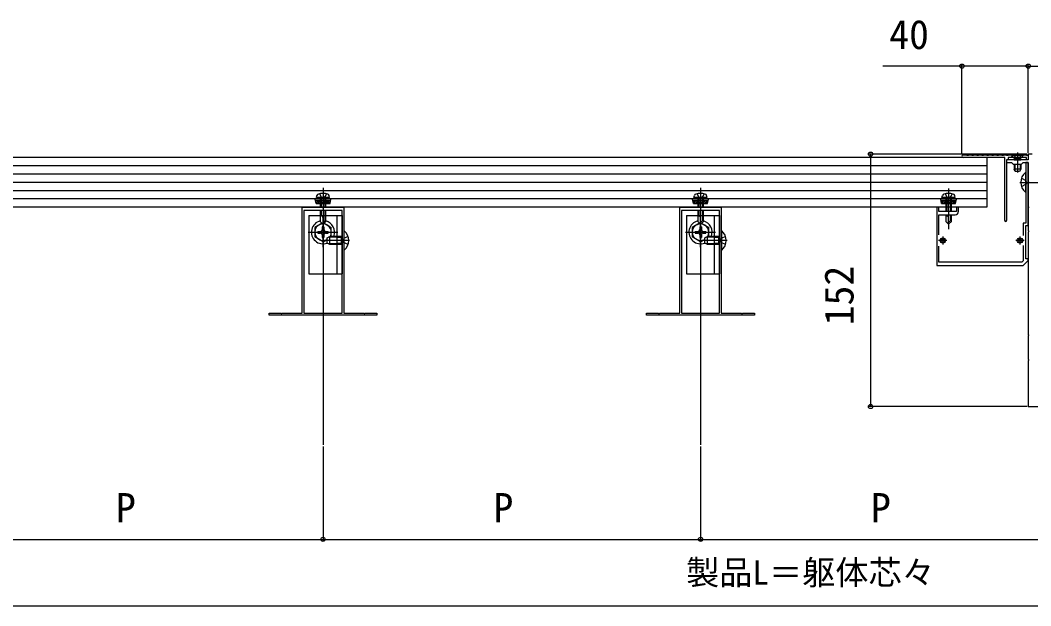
# Model space of a CAD drawing. Units: millimetres, scale not verified. Extents: x -1050 to 1050, y -1578 to 1569.
# Drawn here: x -408 to 201, y -535 to -182 of the extents above; entities that cross this region are included whole.
import ezdxf
from ezdxf.enums import TextEntityAlignment as Align

# ---------------------------------------------------------------- set-up
doc = ezdxf.new("R2010")
doc.units = ezdxf.units.MM
doc.header["$LTSCALE"] = 8
for name, color, linetype in [('0-2_YKK_11', 7, 'Continuous'), ('0-3_YKK_12', 2, 'Continuous'), ('0-4_YKK_13', 4, 'Continuous'), ('0-5_YKK_D', 6, 'Continuous')]:
    doc.layers.add(name, color=color, linetype=linetype)
doc.styles.add('ＭＳ ゴシック', font='')
doc.styles.get('ＭＳ ゴシック').set_extended_font_data('MS Gothic')

msp = doc.modelspace()

# ---------------------------------------------------------------- linework, layer by layer
at = {"layer": '0-2_YKK_11'}
for p, q in [((150.7, -315.04), (145.7, -315.04)), ((148.2, -312.54), (148.2, -317.54)), ((197.2, -315.04), (192.2, -315.04)), ((194.7, -312.54), (194.7, -317.54))]:
    msp.add_line(p, q, dxfattribs=at)
for points in [[(160.45, -263.54), (162.5, -263.54), (162.7, -263.74), (163.7, -263.74), (163.9, -263.54), (165.5, -263.54), (165.7, -263.74), (166.7, -263.74), (166.9, -263.54), (168.5, -263.54), (168.7, -263.74), (169.7, -263.74), (169.9, -263.54), (171.5, -263.54), (171.7, -263.74), (172.7, -263.74), (172.9, -263.54), (174.5, -263.54), (174.7, -263.74), (175.7, -263.74), (175.9, -263.54), (177.5, -263.54), (177.7, -263.74), (178.7, -263.74), (178.9, -263.54), (180.5, -263.54), (180.7, -263.74), (181.7, -263.74), (181.9, -263.54), (183.5, -263.54), (183.7, -263.74), (184.7, -263.74), (184.9, -263.54), (186.5, -263.54), (186.7, -263.74), (187.7, -263.74), (187.9, -263.54), (189.5, -263.54), (189.7, -263.74), (190.7, -263.74)], [(185.5, -302.94), (185.5, -265.04), (160.45, -265.04)], [(202, -263.04), (199.7, -263.04), (199.7, -266.54), (193.658, -266.54), (193.475, -266.66), (192.925, -266.66), (192.742, -266.54), (186.7, -266.54), (186.7, -268.04), (189.7, -268.04), (190.7, -269.04), (195.7, -269.04), (196.7, -268.04), (199.7, -268.04), (199.7, -279.582), (199.82, -279.766), (199.82, -280.315), (199.7, -280.499), (199.7, -294.582), (199.82, -294.766), (199.82, -295.315), (199.7, -295.499), (199.7, -309.082), (199.82, -309.266), (199.82, -309.815), (199.7, -309.999)], [(190.7, -263.74), (190.9, -263.54), (192.5, -263.54), (192.7, -263.74), (193.7, -263.74), (193.9, -263.54), (195.5, -263.54), (195.7, -263.74), (196.7, -263.74), (196.9, -263.54), (198.5, -263.54), (198.7, -263.74), (199.7, -263.74), (199.7, -266.54), (198.7, -266.54), (198.7, -265.04), (187.7, -265.04), (187.7, -266.54), (186.7, -266.54), (186.7, -302.94)], [(157.7, -297.54), (157.7, -295.04), (156.5, -295.04), (156.5, -297.54), (145.9, -297.54), (145.9, -295.04), (144.7, -295.04), (144.7, -330.04), (196.7, -330.04), (199.7, -327.04), (199.7, -326.04), (198.2, -326.04), (198.2, -306.04), (199.7, -306.04), (199.7, -268.04), (198.2, -268.04), (198.2, -279.582), (198.32, -279.766), (198.32, -280.315), (198.2, -280.499), (198.2, -294.582), (198.32, -294.766), (198.32, -295.315), (198.2, -295.499), (198.2, -304.54), (196.7, -304.54), (196.7, -311.981)], [(145.9, -311.642), (145.9, -299.54), (155.7, -299.54)], [(199.7, -309.999), (199.7, -371.582), (199.82, -371.766), (199.82, -372.315), (199.7, -372.499), (199.7, -386.582), (199.82, -386.766), (199.82, -387.315), (199.7, -387.499), (199.7, -415.04), (222.7, -415.04)], [(196.7, -318.1), (196.7, -327.212), (195.872, -328.04), (145.9, -328.04), (145.9, -318.439)]]:
    msp.add_lwpolyline(points, dxfattribs=at)
for points in [[(-192.8, -360.04), (-257.8, -360.04), (-257.8, -358.84), (-250.758, -358.84), (-250.575, -358.96), (-250.025, -358.96), (-249.842, -358.84), (-237.8, -358.84), (-237.8, -295.04), (-225.758, -295.04), (-225.575, -295.16), (-225.025, -295.16), (-224.842, -295.04), (-212.8, -295.04), (-212.8, -358.84), (-200.758, -358.84), (-200.575, -358.96), (-200.025, -358.96), (-199.842, -358.84), (-192.8, -358.84)], [(-236.8, -297.04), (-236.8, -358.84), (-213.8, -358.84), (-213.8, -297.04)], [(34.7, -360.04), (-30.3, -360.04), (-30.3, -358.84), (-23.258, -358.84), (-23.075, -358.96), (-22.525, -358.96), (-22.342, -358.84), (-10.3, -358.84), (-10.3, -295.04), (1.742, -295.04), (1.925, -295.16), (2.475, -295.16), (2.658, -295.04), (14.7, -295.04), (14.7, -358.84), (26.742, -358.84), (26.925, -358.96), (27.475, -358.96), (27.658, -358.84), (34.7, -358.84)], [(-9.3, -297.04), (-9.3, -358.84), (13.7, -358.84), (13.7, -297.04)]]:
    msp.add_lwpolyline(points, close=True, dxfattribs=at)
for centre, radius, start, end in [((160.45, -264.29), 0.75, 89.99999, 270.00001), ((155.7, -297.54), 2, 270.00001, 359.99999), ((186.1, -302.94), 0.6, 180.00001, 269.99999), ((186.1, -302.94), 0.6, 270.00001, 359.99999)]:
    msp.add_arc(centre, radius, start, end, dxfattribs=at)
at = {"layer": '0-3_YKK_12'}
for p, q in [((193.2, -262.04), (193.2, -274.028)), ((194.7, -280.04), (208.7, -280.04)), ((-225.3, -283.275), (-225.3, -438.04)), ((2.2, -283.275), (2.2, -438.04)), ((151.7, -283.64), (151.7, -308.24)), ((-209.3, -315.042), (-223.3, -315.042)), ((18.2, -315.042), (4.2, -315.042))]:
    msp.add_line(p, q, dxfattribs=at)
at = {"layer": '0-4_YKK_13'}
for p, q in [((174.7, -265.04), (-625.3, -265.04)), ((174.7, -265.04), (174.7, -295.04)), ((196.7, -263.54), (189.7, -263.54)), ((196.7, -263.79), (189.7, -263.79)), ((191.15, -263.54), (192.055, -265.356)), ((191.2, -266.54), (191.34, -265.98)), ((191.325, -265.54), (195.075, -265.54)), ((191.579, -266.54), (191.34, -265.591)), ((192.055, -265.356), (193.2, -265.964)), ((194.821, -266.54), (195.06, -265.591)), ((196.7, -263.79), (195.27, -265.22)), ((196.7, -263.54), (196.7, -263.79)), ((174.7, -270.04), (-625.3, -270.04)), ((191.2, -269.04), (191.2, -272.14)), ((195.2, -272.14), (191.2, -272.14)), ((191.9, -273.54), (191.2, -272.14)), ((191.579, -269.04), (191.579, -272.898)), ((194.5, -273.54), (191.9, -273.54)), ((195.2, -272.14), (194.5, -273.54)), ((194.821, -269.04), (194.821, -272.898)), ((195.2, -269.04), (195.2, -272.14)), ((174.7, -275.04), (-625.3, -275.04)), ((174.7, -280.04), (-625.3, -280.04)), ((195.617, -277.54), (198.335, -278.895)), ((197.952, -274.14), (198.2, -274.14)), ((197.952, -274.14), (197.952, -285.94)), ((198.2, -285.94), (198.2, -274.14)), ((198.944, -280.04), (198.335, -278.895)), ((198.944, -280.04), (198.335, -281.185)), ((174.7, -285.04), (-625.3, -285.04)), ((195.617, -282.54), (198.335, -281.185)), ((197.952, -285.94), (198.2, -285.94)), ((174.7, -290.04), (-625.3, -290.04)), ((-227.8, -289.24), (-230.05, -290.059)), ((-220.55, -290.059), (-230.05, -290.059)), ((-229.522, -292.74), (-230.05, -290.059)), ((-220.746, -291.052), (-229.854, -291.052)), ((-229.77, -291.483), (-228.512, -292.74)), ((-229.3, -289.24), (-228.965, -287.991)), ((-221.3, -289.24), (-229.3, -289.24)), ((-229.078, -291.052), (-227.39, -292.74)), ((-227.955, -291.052), (-226.267, -292.74)), ((-222.8, -289.24), (-227.8, -289.24)), ((-227, -289.24), (-227, -295.04)), ((-226.833, -291.052), (-225.145, -292.74)), ((-226.4, -289.24), (-226.4, -295.04)), ((-225.71, -291.052), (-224.022, -292.74)), ((-224.588, -291.052), (-222.9, -292.74)), ((-224.2, -289.24), (-224.2, -295.04)), ((-223.6, -295.04), (-223.6, -289.24)), ((-223.465, -291.052), (-221.777, -292.74)), ((-222.8, -289.24), (-220.55, -290.059)), ((-222.343, -291.052), (-221.008, -292.387)), ((-221.3, -289.24), (-221.635, -287.991)), ((-221.22, -291.052), (-220.824, -291.449)), ((-221.078, -292.74), (-220.55, -290.059)), ((-0.3, -289.24), (-2.55, -290.059)), ((6.95, -290.059), (-2.55, -290.059)), ((-2.022, -292.74), (-2.55, -290.059)), ((6.754, -291.052), (-2.354, -291.052)), ((-2.27, -291.483), (-1.012, -292.74)), ((-1.8, -289.24), (-1.465, -287.991)), ((6.2, -289.24), (-1.8, -289.24)), ((-1.578, -291.052), (0.11, -292.74)), ((-0.455, -291.052), (1.233, -292.74)), ((4.7, -289.24), (-0.3, -289.24)), ((0.5, -289.24), (0.5, -295.04)), ((0.667, -291.052), (2.355, -292.74)), ((1.1, -289.24), (1.1, -295.04)), ((1.79, -291.052), (3.478, -292.74)), ((2.912, -291.052), (4.6, -292.74)), ((3.3, -289.24), (3.3, -295.04)), ((3.9, -295.04), (3.9, -289.24)), ((4.035, -291.052), (5.723, -292.74)), ((4.7, -289.24), (6.95, -290.059)), ((5.157, -291.052), (6.492, -292.387)), ((6.2, -289.24), (5.865, -287.991)), ((6.28, -291.052), (6.676, -291.449)), ((6.422, -292.74), (6.95, -290.059)), ((149.2, -289.24), (146.95, -290.059)), ((156.45, -290.059), (146.95, -290.059)), ((147.478, -292.74), (146.95, -290.059)), ((156.254, -291.052), (147.146, -291.052)), ((147.23, -291.483), (148.488, -292.74)), ((147.7, -289.24), (148.035, -287.991)), ((155.7, -289.24), (147.7, -289.24)), ((147.922, -291.052), (149.61, -292.74)), ((149.045, -291.052), (150.733, -292.74)), ((154.2, -289.24), (149.2, -289.24)), ((150, -289.24), (150, -295.04)), ((150.167, -291.052), (151.855, -292.74)), ((150.6, -289.24), (150.6, -295.04)), ((151.29, -291.052), (152.978, -292.74)), ((152.412, -291.052), (154.1, -292.74)), ((152.8, -289.24), (152.8, -295.04)), ((153.4, -295.04), (153.4, -289.24)), ((153.535, -291.052), (155.223, -292.74)), ((154.2, -289.24), (156.45, -290.059)), ((154.657, -291.052), (155.992, -292.387)), ((155.7, -289.24), (155.365, -287.991)), ((155.78, -291.052), (156.176, -291.449)), ((155.922, -292.74), (156.45, -290.059)), ((174.7, -295.04), (-625.3, -295.04)), ((-229.522, -292.74), (-221.078, -292.74)), ((-227, -297.04), (-227, -303.54)), ((-226.4, -297.04), (-226.4, -300.24)), ((-224.2, -297.04), (-224.2, -303.14)), ((-223.6, -303.54), (-223.6, -297.04)), ((-2.022, -292.74), (6.422, -292.74)), ((0.5, -297.04), (0.5, -303.54)), ((1.1, -297.04), (1.1, -300.24)), ((3.3, -297.04), (3.3, -303.14)), ((3.9, -303.54), (3.9, -297.04)), ((147.478, -292.74), (155.922, -292.74)), ((150, -295.04), (150, -297.54)), ((150.6, -295.04), (150.6, -297.54)), ((152.8, -295.04), (152.8, -297.54)), ((153.4, -297.54), (153.4, -295.04)), ((-233.8, -300.042), (-213.8, -300.042)), ((-226.633, -300.24), (-227, -300.24)), ((-227, -303.54), (-225.3, -305.24)), ((-225.3, -319.042), (-225.3, -301.042)), ((-225.3, -305.24), (-225.3, -301.574)), ((-223.6, -302.54), (-225.3, -304.24)), ((-223.6, -303.54), (-225.3, -305.24)), ((-217, -300.042), (-217, -335.042)), ((-213.8, -300.042), (-213.8, -335.042)), ((-6.3, -300.042), (13.7, -300.042)), ((0.867, -300.24), (0.5, -300.24)), ((0.5, -303.54), (2.2, -305.24)), ((2.2, -319.042), (2.2, -301.042)), ((2.2, -305.24), (2.2, -301.574)), ((3.9, -302.54), (2.2, -304.24)), ((3.9, -303.54), (2.2, -305.24)), ((10.5, -300.042), (10.5, -335.042)), ((13.7, -300.042), (13.7, -335.042)), ((150, -299.54), (150, -303.54)), ((150.367, -300.24), (150, -300.24)), ((150, -303.54), (151.7, -305.24)), ((150.6, -299.54), (150.6, -300.24)), ((151.7, -305.24), (151.7, -301.574)), ((153.4, -302.54), (151.7, -304.24)), ((153.4, -303.54), (151.7, -305.24)), ((152.8, -299.54), (152.8, -303.14)), ((153.4, -303.54), (153.4, -299.54)), ((-234.3, -310.042), (-216.3, -310.042)), ((-225.901, -304.639), (-230.3, -307.179)), ((-230.3, -307.179), (-230.3, -312.905)), ((-228.45, -309.542), (-226.8, -309.542)), ((-228.45, -309.542), (-228.45, -310.542)), ((-228.45, -310.542), (-226.8, -310.542)), ((-225.8, -306.892), (-225.8, -308.542)), ((-224.8, -306.892), (-225.8, -306.892)), ((-224.8, -306.892), (-224.8, -308.542)), ((-224.699, -304.639), (-220.3, -307.179)), ((-223.8, -309.542), (-222.15, -309.542)), ((-223.8, -310.542), (-222.15, -310.542)), ((-222.15, -310.542), (-222.15, -309.542)), ((-220.3, -312.542), (-220.3, -307.179)), ((-212.8, -309.142), (-212.8, -320.942)), ((-212.552, -309.142), (-212.8, -309.142)), ((-212.552, -320.942), (-212.552, -309.142)), ((-6.8, -310.042), (11.2, -310.042)), ((1.599, -304.639), (-2.8, -307.179)), ((-2.8, -307.179), (-2.8, -312.905)), ((-0.95, -309.542), (0.7, -309.542)), ((-0.95, -309.542), (-0.95, -310.542)), ((-0.95, -310.542), (0.7, -310.542)), ((1.7, -306.892), (1.7, -308.542)), ((2.7, -306.892), (1.7, -306.892)), ((2.7, -306.892), (2.7, -308.542)), ((2.801, -304.639), (7.2, -307.179)), ((3.7, -309.542), (5.35, -309.542)), ((3.7, -310.542), (5.35, -310.542)), ((5.35, -310.542), (5.35, -309.542)), ((7.2, -312.542), (7.2, -307.179)), ((14.7, -309.142), (14.7, -320.942)), ((14.948, -309.142), (14.7, -309.142)), ((14.948, -320.942), (14.948, -309.142)), ((-225.3, -315.792), (-230.3, -312.905)), ((-225.8, -311.542), (-225.8, -313.192)), ((-225.8, -313.192), (-224.8, -313.192)), ((-225.3, -315.792), (-222.8, -314.349)), ((-224.8, -311.542), (-224.8, -313.192)), ((-222.8, -313.342), (-221.1, -312.542)), ((-222.8, -316.742), (-222.8, -313.342)), ((-214.2, -312.975), (-222.02, -312.975)), ((-214.2, -312.542), (-221.1, -312.542)), ((-221.1, -317.542), (-221.1, -312.542)), ((-213.8, -312.542), (-217, -312.542)), ((-213.8, -313.192), (-217, -313.192)), ((-214.2, -317.542), (-214.2, -312.542)), ((-214.2, -312.542), (-213.8, -312.687)), ((-214.2, -312.975), (-213.8, -312.891)), ((-213.544, -315.042), (-212.935, -313.897)), ((-213.544, -315.042), (-212.935, -316.187)), ((-210.217, -312.542), (-212.935, -313.897)), ((-210.217, -317.542), (-212.935, -316.187)), ((2.2, -315.792), (-2.8, -312.905)), ((1.7, -311.542), (1.7, -313.192)), ((1.7, -313.192), (2.7, -313.192)), ((2.2, -315.792), (4.7, -314.349)), ((2.7, -311.542), (2.7, -313.192)), ((4.7, -313.342), (6.4, -312.542)), ((4.7, -316.742), (4.7, -313.342)), ((13.3, -312.975), (5.48, -312.975)), ((13.3, -312.542), (6.4, -312.542)), ((6.4, -317.542), (6.4, -312.542)), ((13.7, -312.542), (10.5, -312.542)), ((13.7, -313.192), (10.5, -313.192)), ((13.3, -317.542), (13.3, -312.542)), ((13.3, -312.542), (13.7, -312.687)), ((13.3, -312.975), (13.7, -312.891)), ((13.956, -315.042), (14.565, -313.897)), ((13.956, -315.042), (14.565, -316.187)), ((17.283, -312.542), (14.565, -313.897)), ((17.283, -317.542), (14.565, -316.187)), ((-221.1, -317.542), (-222.8, -316.742)), ((-214.2, -317.109), (-222.02, -317.109)), ((-214.2, -317.542), (-221.1, -317.542)), ((-213.8, -316.892), (-217, -316.892)), ((-213.8, -317.542), (-217, -317.542)), ((-214.2, -317.109), (-213.8, -317.193)), ((-214.2, -317.542), (-213.8, -317.397)), ((-212.552, -320.942), (-212.8, -320.942)), ((6.4, -317.542), (4.7, -316.742)), ((13.3, -317.109), (5.48, -317.109)), ((13.3, -317.542), (6.4, -317.542)), ((13.7, -316.892), (10.5, -316.892)), ((13.7, -317.542), (10.5, -317.542)), ((13.3, -317.109), (13.7, -317.193)), ((13.3, -317.542), (13.7, -317.397)), ((14.948, -320.942), (14.7, -320.942))]:
    msp.add_line(p, q, dxfattribs=at)
for points in [[(189.7, -263.54), (189.7, -263.79), (191.13, -265.22)], [(191.2, -266.54), (195.2, -266.54), (195.06, -265.98)], [(195.25, -263.54), (194.345, -265.356), (193.2, -265.964)], [(-227.4, -286.889), (-226.45, -288.837), (-225.3, -289.448)], [(-223.2, -286.889), (-224.15, -288.837), (-225.3, -289.448)], [(0.1, -286.889), (1.05, -288.837), (2.2, -289.448)], [(4.3, -286.889), (3.35, -288.837), (2.2, -289.448)], [(149.6, -286.889), (150.55, -288.837), (151.7, -289.448)], [(153.8, -286.889), (152.85, -288.837), (151.7, -289.448)], [(-233.8, -300.042), (-233.8, -335.042), (-213.8, -335.042)], [(-6.3, -300.042), (-6.3, -335.042), (13.7, -335.042)]]:
    msp.add_lwpolyline(points, dxfattribs=at)
for centre, radius in [((148.2, -315.04), 1.6), ((148.2, -315.04), 1.1), ((194.7, -315.04), 1.6), ((194.7, -315.04), 1.1)]:
    msp.add_circle(centre, radius, dxfattribs=at)
for centre, radius, start, end in [((190.564, -265.786), 0.8, 345.96376, 45), ((195.836, -265.786), 0.8, 135, 194.03624), ((202.9, -280.04), 7.7, 129.98312, 230.01688), ((-227.709, -288.327), 1.3, 108.23476, 165), ((-225.3, -295.64), 9, 71.76524, 108.23476), ((-222.891, -288.327), 1.3, 15, 71.76524), ((-0.209, -288.327), 1.3, 108.23476, 165), ((2.2, -295.64), 9, 71.76524, 108.23476), ((4.609, -288.327), 1.3, 15, 71.76524), ((149.291, -288.327), 1.3, 108.23476, 165), ((151.7, -295.64), 9, 71.76524, 108.23476), ((154.109, -288.327), 1.3, 15, 71.76524), ((-225.3, -310.042), 7, 104.05523, 290.92483), ((-226.633, -301.574), 1.333, 0, 90), ((-225.3, -310.042), 7, 339.07517, 75.94477), ((2.2, -310.042), 7, 104.05523, 290.92483), ((0.867, -301.574), 1.333, 0, 90), ((2.2, -310.042), 7, 339.07517, 75.94477), ((150.367, -301.574), 1.333, 0, 90), ((-225.3, -310.042), 5, 92.23209, 300), ((-226.8, -308.542), 1, 270, 0), ((-226.8, -311.542), 1, 0, 90), ((-225.3, -310.042), 5, 330, 87.76791), ((-223.8, -308.542), 1, 180, 270), ((-223.8, -311.542), 1, 90, 180), ((-217.5, -315.042), 7.7, 309.98312, 50.01688), ((2.2, -310.042), 5, 92.23209, 300), ((0.7, -308.542), 1, 270, 0), ((0.7, -311.542), 1, 0, 90), ((2.2, -310.042), 5, 330, 87.76791), ((3.7, -308.542), 1, 180, 270), ((3.7, -311.542), 1, 90, 180), ((10, -315.042), 7.7, 309.98312, 50.01688)]:
    msp.add_arc(centre, radius, start, end, dxfattribs=at)
at = {"layer": '0-5_YKK_D'}
for p, q in [((159.7, -263.29), (159.7, -209.04)), ((199.7, -262.34), (199.7, -209.04)), ((199.7, -262.34), (199.7, -209.04)), ((199.7, -210.04), (259.7, -210.04)), ((199, -263.04), (103.7, -263.04)), ((104.7, -263.04), (104.7, -415.04)), ((199, -415.04), (103.7, -415.04)), ((-225.3, -439.04), (-225.3, -496.04)), ((-225.3, -439.04), (-225.3, -496.04)), ((2.2, -439.04), (2.2, -496.04)), ((2.2, -439.04), (2.2, -496.04)), ((-452.8, -495.04), (-225.3, -495.04)), ((-225.3, -495.04), (2.2, -495.04)), ((2.2, -495.04), (229.7, -495.04)), ((-680.3, -535.04), (884.7, -535.04))]:
    msp.add_line(p, q, dxfattribs=at)
msp.add_lwpolyline([(199.7, -210.04), (159.7, -210.04), (112.145, -210.04)], dxfattribs=at)
for centre in [(159.7, -210.04), (199.7, -210.04), (199.7, -210.04), (104.7, -263.04), (104.7, -415.04), (-225.3, -495.04), (-225.3, -495.04), (2.2, -495.04), (2.2, -495.04)]:
    msp.add_circle(centre, 1.275, dxfattribs=at)

# ---------------------------------------------------------------- texts
at = {"layer": '0-5_YKK_D', "style": 'ＭＳ ゴシック'}
for s, height, p in [('40', 17.6, (115.918, -205.04)), ('P', 17.6, (-350.095, -490.04)), ('P', 17.6, (-122.595, -490.04)), ('P', 17.6, (104.905, -490.04)), ('製品L＝躯体芯々', 14.66, (-6.493, -526.745))]:
    msp.add_text(s, height=height, dxfattribs=at).set_placement(p, align=Align.BOTTOM_LEFT)
msp.add_text('152', height=17.6, rotation=90, dxfattribs=at).set_placement((99.7, -366.177), align=Align.BOTTOM_LEFT)

doc.saveas('drawing.dxf')
